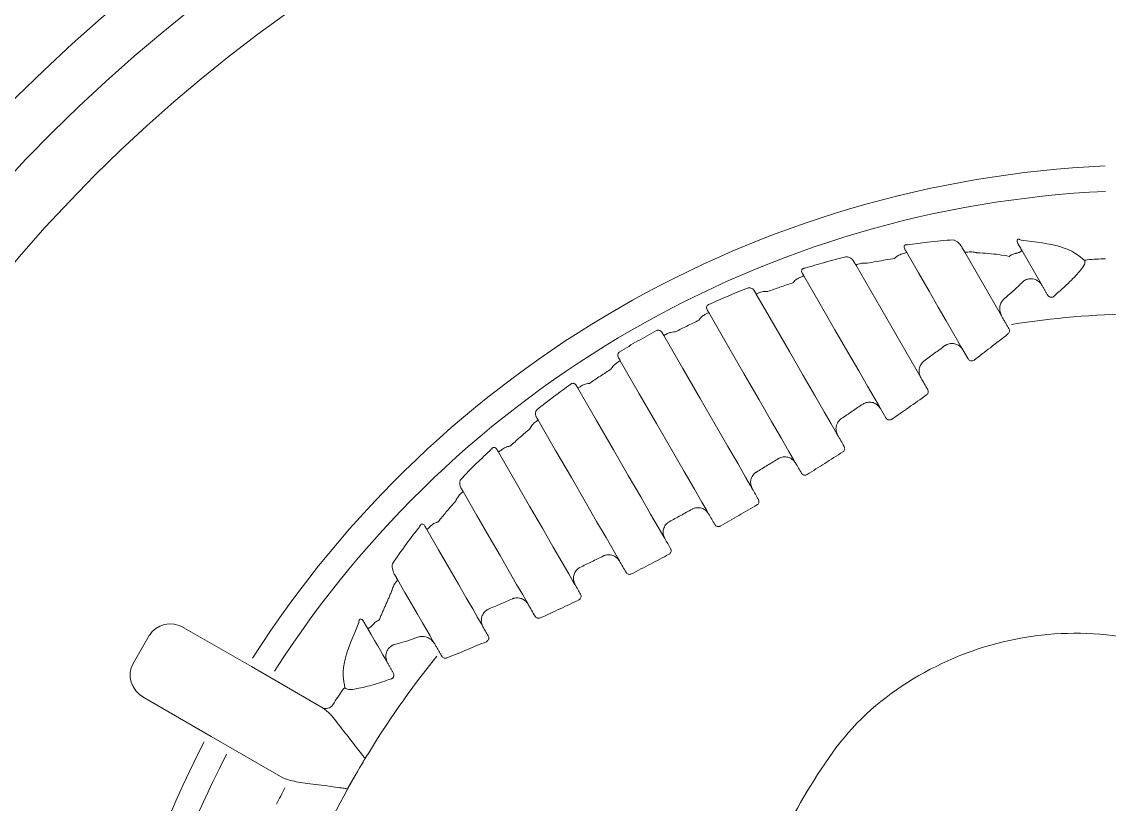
# Model space of a CAD drawing. Header units: inches. Extents: x 2 to 86, y -22 to 129.
# Drawn here: x 32.202 to 33.551, y 7.299 to 8.27 of the extents above; entities that cross this region are included whole.
import ezdxf

# ---------------------------------------------------------------- set-up
doc = ezdxf.new("R2010")
doc.units = ezdxf.units.IN
doc.header["$MEASUREMENT"] = 0
doc.layers.add('1', color=4, linetype='Continuous')
doc.layers.add('BDIM_CYAN', color=4, linetype='Continuous')

# ---------------------------------------------------------------- blocks, each defined once
blk = doc.blocks.new('FROG')
at = {"layer": '1', "color": 3, "lineweight": 5}
for p, q in [((-0.1887, 1.1393), (-0.2342, 1.2182)), ((-0.1634, 1.2206), (-0.138, 1.1766)), ((-0.2887, 1.0626), (-0.3693, 1.2022)), ((-0.2365, 1.0971), (-0.2299, 1.0858)), ((-0.3388, 1.0243), (-0.3319, 1.0124)), ((-1.2459, 0.7424), (-1.2659, 0.7077)), ((-1.2028, 0.7522), (-1.1192, 0.7039)), ((-1.1192, 0.7039), (-1.0302, 0.6525)), ((-1.1692, 0.6173), (-1.2528, 0.6656)), ((-1.0802, 0.5659), (-1.1692, 0.6173)), ((-0.9791, 0.5883), (-0.9891, 0.571)), ((-0.9891, 0.571), (-0.9991, 0.5537))]:
    blk.add_line(p, q, dxfattribs=at)
at = {"layer": '1', "color": 3, "lineweight": 5, "flags": 128}
for points in [[(-0.3061, 1.2178), (-0.2915, 1.1924), (-0.2784, 1.1698), (-0.267, 1.1499), (-0.2572, 1.133), (-0.2492, 1.1192), (-0.2431, 1.1085), (-0.2388, 1.1011), (-0.2365, 1.0971)], [(-0.4337, 1.1886), (-0.4133, 1.1534), (-0.3951, 1.1219), (-0.3792, 1.0942), (-0.3657, 1.0709), (-0.3548, 1.052), (-0.3466, 1.0379), (-0.3413, 1.0286), (-0.3388, 1.0243)], [(-0.3919, 0.9912), (-0.3943, 0.9955), (-0.3999, 1.0051), (-0.4085, 1.0201), (-0.4201, 1.0402), (-0.4345, 1.0652), (-0.4516, 1.0947), (-0.4711, 1.1284), (-0.4928, 1.166)], [(-0.5517, 1.1431), (-0.5285, 1.1028), (-0.5076, 1.0666), (-0.4893, 1.0349), (-0.4738, 1.0082), (-0.4615, 0.9868), (-0.4523, 0.9709), (-0.4464, 0.9607), (-0.444, 0.9565)], [(-0.1794, 1.1233), (-0.1795, 1.1234), (-0.1796, 1.1236), (-0.1797, 1.1237), (-0.1798, 1.1239), (-0.1799, 1.124), (-0.18, 1.1242), (-0.18, 1.1243), (-0.1801, 1.1245)], [(-0.4978, 0.9246), (-0.5002, 0.9289), (-0.5061, 0.9391), (-0.5154, 0.9553), (-0.5281, 0.9771), (-0.5438, 1.0044), (-0.5624, 1.0367), (-0.5837, 1.0736), (-0.6074, 1.1146)], [(-0.6616, 1.0834), (-0.6379, 1.0423), (-0.6166, 1.0054), (-0.5979, 0.9731), (-0.5822, 0.9459), (-0.5696, 0.924), (-0.5602, 0.9079), (-0.5543, 0.8976), (-0.5519, 0.8934)], [(-0.2801, 1.0477), (-0.2812, 1.0495), (-0.2823, 1.0514), (-0.2833, 1.0533), (-0.2844, 1.0551), (-0.2855, 1.057), (-0.2866, 1.0589), (-0.2877, 1.0607), (-0.2887, 1.0626)], [(-0.6064, 0.8628), (-0.6088, 0.867), (-0.6147, 0.8771), (-0.6238, 0.893), (-0.6362, 0.9145), (-0.6517, 0.9412), (-0.6699, 0.9729), (-0.6908, 1.0091), (-0.7141, 1.0493)], [(-0.7634, 1.0098), (-0.7417, 0.9722), (-0.7222, 0.9384), (-0.7052, 0.9089), (-0.6908, 0.8839), (-0.6792, 0.8639), (-0.6705, 0.8489), (-0.6649, 0.8392), (-0.6625, 0.835)], [(-0.3837, 0.9772), (-0.3848, 0.9789), (-0.3858, 0.9807), (-0.3868, 0.9824), (-0.3878, 0.9842), (-0.3888, 0.9859), (-0.3898, 0.9877), (-0.3908, 0.9895), (-0.3919, 0.9912)], [(-0.7177, 0.8056), (-0.7202, 0.8099), (-0.7255, 0.8191), (-0.7337, 0.8332), (-0.7446, 0.8521), (-0.758, 0.8755), (-0.774, 0.9031), (-0.7922, 0.9347), (-0.8125, 0.9699)], [(-0.444, 0.9565), (-0.4431, 0.9549), (-0.4422, 0.9534), (-0.4413, 0.9518), (-0.4404, 0.9502), (-0.4395, 0.9487), (-0.4386, 0.9471), (-0.4376, 0.9455), (-0.4367, 0.944)], [(-0.8565, 0.921), (-0.8394, 0.8914), (-0.8241, 0.8649), (-0.8107, 0.8417), (-0.7993, 0.822), (-0.7901, 0.8059), (-0.783, 0.7938), (-0.7783, 0.7855), (-0.7759, 0.7813)], [(-0.4901, 0.9114), (-0.4911, 0.913), (-0.492, 0.9147), (-0.493, 0.9164), (-0.4939, 0.918), (-0.4949, 0.9197), (-0.4958, 0.9213), (-0.4968, 0.923), (-0.4978, 0.9246)], [(-0.5519, 0.8934), (-0.5509, 0.8917), (-0.55, 0.8901), (-0.549, 0.8884), (-0.5481, 0.8868), (-0.5471, 0.8851), (-0.5461, 0.8834), (-0.5452, 0.8818), (-0.5442, 0.8801)], [(-0.8319, 0.7533), (-0.8342, 0.7574), (-0.8385, 0.7648), (-0.8446, 0.7754), (-0.8526, 0.7892), (-0.8624, 0.8062), (-0.8738, 0.826), (-0.8869, 0.8487), (-0.9015, 0.874)], [(-0.5991, 0.8502), (-0.6, 0.8518), (-0.6009, 0.8533), (-0.6018, 0.8549), (-0.6027, 0.8565), (-0.6037, 0.8581), (-0.6046, 0.8596), (-0.6055, 0.8612), (-0.6064, 0.8628)], [(-0.6625, 0.835), (-0.6615, 0.8332), (-0.6605, 0.8314), (-0.6594, 0.8297), (-0.6584, 0.8279), (-0.6574, 0.8262), (-0.6564, 0.8244), (-0.6554, 0.8227), (-0.6544, 0.8209)], [(-0.9379, 0.8119), (-0.9287, 0.796), (-0.9204, 0.7817), (-0.9131, 0.7691), (-0.9069, 0.7582), (-0.9016, 0.7491), (-0.8974, 0.7419), (-0.8943, 0.7365), (-0.8923, 0.7331)], [(-0.7108, 0.7937), (-0.7117, 0.7952), (-0.7125, 0.7967), (-0.7134, 0.7981), (-0.7143, 0.7996), (-0.7151, 0.8011), (-0.716, 0.8026), (-0.7168, 0.8041), (-0.7177, 0.8056)], [(-0.7759, 0.7813), (-0.7748, 0.7795), (-0.7737, 0.7776), (-0.7726, 0.7757), (-0.7716, 0.7739), (-0.7705, 0.772), (-0.7694, 0.7702), (-0.7683, 0.7683), (-0.7673, 0.7664)], [(-0.9499, 0.7079), (-0.9516, 0.7106), (-0.9536, 0.7142), (-0.9561, 0.7186), (-0.9591, 0.7237), (-0.9625, 0.7296), (-0.9663, 0.7363), (-0.9706, 0.7437), (-0.9753, 0.7518)], [(-0.8253, 0.742), (-0.8262, 0.7434), (-0.827, 0.7449), (-0.8278, 0.7463), (-0.8286, 0.7477), (-0.8294, 0.7491), (-0.8302, 0.7505), (-0.831, 0.7519), (-0.8319, 0.7533)], [(-0.8838, 0.7182), (-0.8837, 0.7181), (-0.8836, 0.7179), (-0.8835, 0.7178), (-0.8834, 0.7176), (-0.8833, 0.7175), (-0.8832, 0.7173), (-0.8832, 0.7172), (-0.8831, 0.717)]]:
    blk.add_lwpolyline(points, dxfattribs=at)
at = {"layer": '1', "linetype": 'Continuous', "lineweight": 15}
for radius in [1.995, 1.9325, 1.8575]:
    blk.add_circle((0, 0), radius, dxfattribs=at)
at = {"layer": '1', "color": 3, "lineweight": 5}
for centre, radius, start, end in [((0, 0), 1.3265, 92.5926, 147.4074), ((0, 0), 1.2949, 92.6358, 147.3642), ((-0.0818, 1.2036), 0.00511, 95.0351, 130.0131), ((0, 0), 1.2115, 92.8159, 93.8926), ((0, 0), 1.1421, 91.1102, 98.8661), ((0, 0), 1.1421, 141.1339, 148.8898), ((0, 0), 1.2115, 146.1074, 147.1841), ((-1.0015, 0.6727), 0.00511, 109.9887, 144.9633), ((-1.0266, 0.6618), 0.0099, 240.5131, 327.808), ((0, 0), 1.3265, 152.5926, 207.4074), ((0, 0), 1.2949, 152.6358, 207.3642), ((0, 0), 1.1421, 148.8898, 150), ((0, 0), 1.1421, 150, 151.1102), ((0, 0), 1.2115, 152.8159, 153.8926), ((0, 0), 1.1421, 151.1102, 158.8661)]:
    blk.add_arc(centre, radius, start, end, dxfattribs=at)
for centre, start_param, end_param in [((-1.2178, 0.7262), 4.712389, 6.283185), ((-1.2378, 0.6916), 0, 1.570796)]:
    blk.add_ellipse(centre, major_axis=(-0.028, 0.0162), ratio=0.926878, start_param=start_param, end_param=end_param, dxfattribs=at)
for points, knots in [([(-0.248, 1.2335), (-0.2587, 1.2326), (-0.2773, 1.2311), (-0.2968, 1.2284), (-0.3052, 1.2272)], [0, 0, 0, 0, 0.5726948, 1, 1, 1, 1]), ([(-0.2384, 1.2255), (-0.2394, 1.2269), (-0.2411, 1.2291), (-0.2443, 1.2318), (-0.2469, 1.233), (-0.248, 1.2335)], [0, 0, 0, 0, 0.47502, 0.772177, 1, 1, 1, 1]), ([(-0.1676, 1.2278), (-0.168, 1.2286), (-0.1688, 1.2301), (-0.1693, 1.232), (-0.169, 1.2333), (-0.1687, 1.2337), (-0.1683, 1.234), (-0.168, 1.2341), (-0.1677, 1.2341), (-0.1674, 1.2342), (-0.1671, 1.2342), (-0.1665, 1.2341), (-0.1653, 1.2338), (-0.1646, 1.2335), (-0.164, 1.2332)], [0, 0, 0, 0, 0.304694, 0.597553, 0.685254, 0.736132, 0.754751, 0.766196, 0.779358, 0.793045, 0.80569, 0.820187, 0.874933, 1, 1, 1, 1]), ([(-0.0851, 1.2076), (-0.0927, 1.214), (-0.1062, 1.2256), (-0.1464, 1.2309), (-0.164, 1.2332)], [0, 0, 0, 0, 0.560332, 1, 1, 1, 1]), ([(-0.3134, 1.2155), (-0.3149, 1.2148), (-0.3172, 1.2139), (-0.3194, 1.212), (-0.3203, 1.2112), (-0.3208, 1.2108), (-0.3209, 1.2106), (-0.321, 1.2105), (-0.3211, 1.2104), (-0.3211, 1.2104)], [0, 0, 0, 0, 0.577471, 0.802521, 0.906331, 0.955427, 0.980575, 0.983706, 1, 1, 1, 1]), ([(-0.3061, 1.2178), (-0.3064, 1.2177), (-0.3068, 1.2175), (-0.3097, 1.2166), (-0.3118, 1.216), (-0.3131, 1.2156), (-0.3134, 1.2155)], [0, 0, 0, 0, 0.512369, 0.752148, 0.947489, 1, 1, 1, 1]), ([(-0.3052, 1.2272), (-0.3054, 1.2273), (-0.306, 1.2273), (-0.3068, 1.2273), (-0.3075, 1.2272), (-0.308, 1.2271), (-0.3084, 1.2269), (-0.309, 1.2264), (-0.3094, 1.2255), (-0.3095, 1.2239), (-0.3089, 1.2227), (-0.3085, 1.2218)], [0, 0, 0, 0, 0.067786, 0.136986, 0.166253, 0.202694, 0.230364, 0.273069, 0.419118, 0.58725, 1, 1, 1, 1]), ([(-0.2287, 1.2185), (-0.231, 1.2182), (-0.2338, 1.2179), (-0.2342, 1.2182), (-0.2342, 1.2182)], [0, 0, 0, 0, 0.825034, 1, 1, 1, 1]), ([(-0.2189, 1.2173), (-0.2189, 1.2174), (-0.219, 1.2174), (-0.2193, 1.2175), (-0.2196, 1.2175), (-0.2205, 1.2177), (-0.2238, 1.2185), (-0.2265, 1.2185), (-0.2287, 1.2185)], [0, 0, 0, 0, 0.009697, 0.029483, 0.083864, 0.092499, 0.26606, 1, 1, 1, 1]), ([(-0.1789, 1.2128), (-0.1831, 1.2136), (-0.1945, 1.2159), (-0.2094, 1.2168), (-0.2189, 1.2173)], [0, 0, 0, 0, 0.3618605, 1, 1, 1, 1]), ([(-0.1714, 1.2165), (-0.173, 1.216), (-0.1756, 1.2153), (-0.178, 1.2136), (-0.1789, 1.2129), (-0.1789, 1.2128)], [0, 0, 0, 0, 0.6010427, 0.9674392, 1, 1, 1, 1]), ([(-0.1634, 1.2206), (-0.1634, 1.22), (-0.1634, 1.2192), (-0.166, 1.218), (-0.1673, 1.2175), (-0.1687, 1.2171), (-0.1702, 1.2167), (-0.171, 1.2165), (-0.1714, 1.2165)], [0, 0, 0, 0, 0.62644, 0.744307, 0.828141, 0.921804, 0.962288, 1, 1, 1, 1]), ([(-0.3805, 1.2125), (-0.3809, 1.2124), (-0.39, 1.2102), (-0.4074, 1.2057), (-0.4245, 1.2006), (-0.4329, 1.1981)], [0, 0, 0, 0, 0.023441, 0.520828, 1, 1, 1, 1]), ([(-0.3805, 1.2125), (-0.3798, 1.2124), (-0.378, 1.2121), (-0.3756, 1.2108), (-0.3735, 1.2091), (-0.3725, 1.2077), (-0.3722, 1.2071)], [0, 0, 0, 0, 0.1447437, 0.3782428, 0.7616853, 1, 1, 1, 1]), ([(-0.3649, 1.2038), (-0.3661, 1.2034), (-0.3678, 1.2028), (-0.3691, 1.2023), (-0.3693, 1.2023), (-0.3693, 1.2022)], [0, 0, 0, 0, 0.45093, 0.68803, 1, 1, 1, 1]), ([(-0.355, 1.2043), (-0.355, 1.2043), (-0.3551, 1.2044), (-0.3554, 1.2044), (-0.3562, 1.2045), (-0.3575, 1.2045), (-0.3608, 1.2046), (-0.3631, 1.2042), (-0.3649, 1.2038)], [0, 0, 0, 0, 0.011064, 0.029247, 0.078573, 0.213438, 0.372329, 1, 1, 1, 1]), ([(-0.3211, 1.2104), (-0.3248, 1.2098), (-0.336, 1.208), (-0.3474, 1.2058), (-0.355, 1.2043)], [0, 0, 0, 0, 0.332589, 1, 1, 1, 1]), ([(-0.1237, 1.1633), (-0.1167, 1.1695), (-0.1038, 1.181), (-0.091, 1.1946), (-0.0847, 1.2035), (-0.0849, 1.2062), (-0.0851, 1.2076)], [0, 0, 0, 0, 0.34174, 0.631604, 0.815634, 1, 1, 1, 1]), ([(-0.4337, 1.1886), (-0.4339, 1.1885), (-0.4341, 1.1885), (-0.4359, 1.1878), (-0.4374, 1.1872), (-0.4391, 1.1865), (-0.4395, 1.1863)], [0, 0, 0, 0, 0.451807, 0.56957, 0.892087, 1, 1, 1, 1]), ([(-0.4357, 1.1922), (-0.4361, 1.193), (-0.4366, 1.1942), (-0.4364, 1.1959), (-0.4359, 1.1968), (-0.4353, 1.1974), (-0.4347, 1.1977), (-0.4343, 1.1979), (-0.4336, 1.1981), (-0.4332, 1.1981), (-0.4329, 1.1981)], [0, 0, 0, 0, 0.4187617, 0.6152643, 0.7533616, 0.8189054, 0.8477045, 0.9059224, 0.9367842, 1, 1, 1, 1]), ([(-0.5028, 1.1738), (-0.5024, 1.1739), (-0.5018, 1.174), (-0.5006, 1.1739), (-0.499, 1.1735), (-0.4967, 1.1723), (-0.4957, 1.1709), (-0.4951, 1.1701)], [0, 0, 0, 0, 0.0895922, 0.1233174, 0.2998941, 0.5805984, 1, 1, 1, 1]), ([(-0.4473, 1.1801), (-0.4526, 1.1783), (-0.463, 1.1749), (-0.4734, 1.1712), (-0.4784, 1.1694)], [0, 0, 0, 0, 0.5177675, 1, 1, 1, 1]), ([(-0.4395, 1.1863), (-0.4409, 1.1856), (-0.4431, 1.1844), (-0.4455, 1.1822), (-0.4465, 1.181), (-0.4469, 1.1805), (-0.4471, 1.1803), (-0.4472, 1.1802), (-0.4473, 1.1801)], [0, 0, 0, 0, 0.5304209, 0.8027698, 0.9144248, 0.9626555, 0.9861068, 1, 1, 1, 1]), ([(-0.1857, 1.1598), (-0.1819, 1.163), (-0.1746, 1.1694), (-0.1665, 1.1769), (-0.1624, 1.1811), (-0.1612, 1.1822)], [0, 0, 0, 0, 0.420021, 0.836554, 1, 1, 1, 1]), ([(-0.1612, 1.1822), (-0.1612, 1.1823), (-0.1611, 1.1824), (-0.1607, 1.1826), (-0.1601, 1.183), (-0.1588, 1.1837), (-0.1559, 1.1849), (-0.1532, 1.1851), (-0.1514, 1.1852)], [0, 0, 0, 0, 0.015545, 0.055943, 0.114096, 0.233965, 0.489695, 1, 1, 1, 1]), ([(-0.1514, 1.1852), (-0.1502, 1.185), (-0.1473, 1.1847), (-0.1428, 1.1823), (-0.1397, 1.1793), (-0.1383, 1.177), (-0.138, 1.1766)], [0, 0, 0, 0, 0.194273, 0.47568, 0.90861, 1, 1, 1, 1]), ([(-0.5028, 1.1738), (-0.5111, 1.1705), (-0.5275, 1.164), (-0.5437, 1.1567), (-0.5516, 1.1532)], [0, 0, 0, 0, 0.510622, 1, 1, 1, 1]), ([(-0.4886, 1.168), (-0.49, 1.1674), (-0.4924, 1.1663), (-0.4926, 1.1661), (-0.4928, 1.166)], [0, 0, 0, 0, 0.5683904, 1, 1, 1, 1]), ([(-0.4784, 1.1694), (-0.4785, 1.1694), (-0.4787, 1.1695), (-0.4792, 1.1695), (-0.4806, 1.1695), (-0.4842, 1.1694), (-0.4868, 1.1686), (-0.4886, 1.168)], [0, 0, 0, 0, 0.011521, 0.052687, 0.136863, 0.36761, 1, 1, 1, 1]), ([(-0.1313, 1.165), (-0.131, 1.1644), (-0.1304, 1.1635), (-0.1289, 1.1626), (-0.1279, 1.1622), (-0.127, 1.1621), (-0.1263, 1.1621), (-0.1255, 1.1622), (-0.1246, 1.1625), (-0.124, 1.163), (-0.1237, 1.1633)], [0, 0, 0, 0, 0.295559, 0.468434, 0.606587, 0.632237, 0.730366, 0.771998, 0.859385, 1, 1, 1, 1]), ([(-0.5537, 1.1466), (-0.5541, 1.1473), (-0.5546, 1.1486), (-0.5544, 1.1504), (-0.5539, 1.1516), (-0.5533, 1.1522), (-0.5527, 1.1527), (-0.5522, 1.153), (-0.5518, 1.1531), (-0.5516, 1.1532), (-0.5516, 1.1532)], [0, 0, 0, 0, 0.394975, 0.626742, 0.783149, 0.854406, 0.892434, 0.952556, 0.993547, 1, 1, 1, 1]), ([(-0.1907, 1.1453), (-0.1907, 1.1472), (-0.1908, 1.1512), (-0.1891, 1.1552), (-0.1875, 1.1577), (-0.1866, 1.1588), (-0.186, 1.1595), (-0.1858, 1.1597), (-0.1857, 1.1598), (-0.1857, 1.1598)], [0, 0, 0, 0, 0.332298, 0.671382, 0.812033, 0.930044, 0.973406, 0.991877, 1, 1, 1, 1]), ([(-0.564, 1.1336), (-0.569, 1.1313), (-0.5787, 1.1266), (-0.5883, 1.1217), (-0.5931, 1.1192)], [0, 0, 0, 0, 0.506821, 1, 1, 1, 1]), ([(-0.5566, 1.1407), (-0.5579, 1.1398), (-0.5601, 1.1385), (-0.5623, 1.1359), (-0.5634, 1.1346), (-0.5638, 1.134), (-0.5639, 1.1338), (-0.564, 1.1337), (-0.564, 1.1336)], [0, 0, 0, 0, 0.525942, 0.813042, 0.922914, 0.967992, 0.987341, 1, 1, 1, 1]), ([(-0.5517, 1.1431), (-0.5519, 1.143), (-0.5522, 1.1429), (-0.5539, 1.1421), (-0.5553, 1.1413), (-0.5566, 1.1407)], [0, 0, 0, 0, 0.493978, 0.577794, 1, 1, 1, 1]), ([(-0.6167, 1.1208), (-0.6244, 1.1165), (-0.6398, 1.1081), (-0.6548, 1.099), (-0.6623, 1.0945)], [0, 0, 0, 0, 0.500627, 1, 1, 1, 1]), ([(-0.6167, 1.1208), (-0.6165, 1.1209), (-0.616, 1.1211), (-0.6151, 1.1213), (-0.6138, 1.1213), (-0.6121, 1.1208), (-0.6106, 1.1198), (-0.6099, 1.1188), (-0.6096, 1.1183)], [0, 0, 0, 0, 0.065695, 0.107777, 0.230146, 0.43261, 0.742568, 1, 1, 1, 1]), ([(-0.1794, 1.1233), (-0.1792, 1.1227), (-0.1786, 1.1216), (-0.1787, 1.1197), (-0.1792, 1.1179), (-0.1801, 1.117), (-0.1806, 1.1166)], [0, 0, 0, 0, 0.262971, 0.523837, 0.773366, 1, 1, 1, 1]), ([(-0.6032, 1.117), (-0.6043, 1.1164), (-0.6068, 1.115), (-0.6072, 1.1147), (-0.6074, 1.1146)], [0, 0, 0, 0, 0.442973, 1, 1, 1, 1]), ([(-0.5931, 1.1192), (-0.5931, 1.1192), (-0.5932, 1.1192), (-0.5935, 1.1192), (-0.5942, 1.1192), (-0.596, 1.1191), (-0.5995, 1.1186), (-0.6018, 1.1176), (-0.6032, 1.117)], [0, 0, 0, 0, 0.0119508, 0.0292402, 0.0731251, 0.1843194, 0.4918602, 1, 1, 1, 1]), ([(-0.2226, 1.0842), (-0.2158, 1.0893), (-0.2017, 1.1), (-0.1878, 1.1109), (-0.1806, 1.1166)], [0, 0, 0, 0, 0.4787278, 1, 1, 1, 1]), ([(-0.6637, 1.087), (-0.664, 1.0878), (-0.6646, 1.0891), (-0.6645, 1.0912), (-0.664, 1.0927), (-0.6634, 1.0935), (-0.6629, 1.0941), (-0.6625, 1.0943), (-0.6623, 1.0945)], [0, 0, 0, 0, 0.391571, 0.648181, 0.817621, 0.899957, 0.934165, 1, 1, 1, 1]), ([(-0.2848, 1.0828), (-0.2804, 1.0861), (-0.2716, 1.0925), (-0.2629, 1.099), (-0.2587, 1.1022)], [0, 0, 0, 0, 0.509951, 1, 1, 1, 1]), ([(-0.2587, 1.1022), (-0.2586, 1.1022), (-0.2585, 1.1023), (-0.2583, 1.1025), (-0.2577, 1.1028), (-0.2569, 1.1032), (-0.2546, 1.1043), (-0.2508, 1.1051), (-0.2455, 1.1045), (-0.2424, 1.1028), (-0.241, 1.102)], [0, 0, 0, 0, 0.007633, 0.021857, 0.052622, 0.12771, 0.169808, 0.477558, 0.757749, 1, 1, 1, 1]), ([(-0.241, 1.102), (-0.2396, 1.1009), (-0.2379, 1.0994), (-0.2367, 1.0975), (-0.2365, 1.0971)], [0, 0, 0, 0, 0.784639, 1, 1, 1, 1]), ([(-0.6658, 1.0809), (-0.6671, 1.0799), (-0.6691, 1.0784), (-0.6713, 1.0755), (-0.6722, 1.0741), (-0.6725, 1.0736), (-0.6727, 1.0734), (-0.6727, 1.0733), (-0.6728, 1.0732)], [0, 0, 0, 0, 0.544951, 0.827779, 0.931592, 0.972639, 0.988044, 1, 1, 1, 1]), ([(-0.6616, 1.0834), (-0.6618, 1.0833), (-0.662, 1.0831), (-0.6636, 1.0822), (-0.6648, 1.0815), (-0.6658, 1.0809)], [0, 0, 0, 0, 0.512984, 0.610792, 1, 1, 1, 1]), ([(-0.2901, 1.0657), (-0.2904, 1.0673), (-0.2912, 1.0708), (-0.29, 1.0762), (-0.288, 1.0797), (-0.2862, 1.0817), (-0.2855, 1.0822), (-0.2851, 1.0826), (-0.2849, 1.0828), (-0.2849, 1.0828), (-0.2848, 1.0828)], [0, 0, 0, 0, 0.2278908, 0.5081103, 0.839179, 0.8950917, 0.9585973, 0.9835495, 0.9927928, 1, 1, 1, 1]), ([(-0.2226, 1.0842), (-0.223, 1.0839), (-0.2239, 1.0833), (-0.2256, 1.0831), (-0.2272, 1.0834), (-0.2287, 1.0842), (-0.2295, 1.0851), (-0.2299, 1.0857), (-0.2299, 1.0858)], [0, 0, 0, 0, 0.179454, 0.357644, 0.539441, 0.733845, 0.946289, 1, 1, 1, 1]), ([(-0.6728, 1.0732), (-0.6773, 1.0703), (-0.6863, 1.0644), (-0.6953, 1.0584), (-0.6997, 1.0553)], [0, 0, 0, 0, 0.4958076, 1, 1, 1, 1]), ([(-0.7229, 1.0543), (-0.73, 1.0492), (-0.7443, 1.0388), (-0.7581, 1.0279), (-0.7652, 1.0223)], [0, 0, 0, 0, 0.490869, 1, 1, 1, 1]), ([(-0.7229, 1.0543), (-0.7227, 1.0545), (-0.7224, 1.0547), (-0.7217, 1.0551), (-0.7212, 1.0553), (-0.7204, 1.0554), (-0.7191, 1.0554), (-0.7175, 1.0547), (-0.7166, 1.0536), (-0.7162, 1.0529), (-0.7161, 1.0528)], [0, 0, 0, 0, 0.059752, 0.097656, 0.174116, 0.201755, 0.35401, 0.593719, 0.95746, 1, 1, 1, 1]), ([(-0.6997, 1.0553), (-0.6998, 1.0553), (-0.6999, 1.0553), (-0.7002, 1.0553), (-0.7008, 1.0552), (-0.7024, 1.055), (-0.7058, 1.0543), (-0.7081, 1.0532), (-0.7096, 1.0524)], [0, 0, 0, 0, 0.012662, 0.030168, 0.072648, 0.176036, 0.443331, 1, 1, 1, 1]), ([(-0.7096, 1.0524), (-0.7108, 1.0516), (-0.7131, 1.05), (-0.714, 1.0494), (-0.7141, 1.0493), (-0.7141, 1.0493)], [0, 0, 0, 0, 0.436987, 0.872345, 1, 1, 1, 1]), ([(-0.3248, 1.0107), (-0.3177, 1.0156), (-0.3032, 1.0256), (-0.2889, 1.0357), (-0.2815, 1.041)], [0, 0, 0, 0, 0.485827, 1, 1, 1, 1]), ([(-0.2815, 1.041), (-0.2814, 1.041), (-0.2808, 1.0415), (-0.28, 1.0425), (-0.2794, 1.0442), (-0.2794, 1.046), (-0.2799, 1.0471), (-0.2801, 1.0477)], [0, 0, 0, 0, 0.0400664, 0.2597841, 0.4984827, 0.7478881, 1, 1, 1, 1]), ([(-0.3873, 1.0116), (-0.3828, 1.0146), (-0.3737, 1.0206), (-0.3648, 1.0267), (-0.3604, 1.0297)], [0, 0, 0, 0, 0.506006, 1, 1, 1, 1]), ([(-0.3604, 1.0297), (-0.3603, 1.0297), (-0.3602, 1.0298), (-0.3599, 1.0299), (-0.3592, 1.0303), (-0.3584, 1.0307), (-0.356, 1.0317), (-0.3522, 1.0323), (-0.3468, 1.0314), (-0.3439, 1.0295), (-0.3426, 1.0287)], [0, 0, 0, 0, 0.007446, 0.024858, 0.06048, 0.148946, 0.169659, 0.495163, 0.766714, 1, 1, 1, 1]), ([(-0.7658, 1.0138), (-0.7662, 1.0147), (-0.7668, 1.0162), (-0.7668, 1.0187), (-0.7663, 1.0206), (-0.7657, 1.0217), (-0.7653, 1.0222), (-0.7652, 1.0223)], [0, 0, 0, 0, 0.404821, 0.682834, 0.858376, 0.974422, 1, 1, 1, 1]), ([(-0.3319, 1.0124), (-0.3316, 1.0119), (-0.3309, 1.011), (-0.3295, 1.0102), (-0.3279, 1.0098), (-0.3262, 1.01), (-0.3252, 1.0105), (-0.3248, 1.0107)], [0, 0, 0, 0, 0.232134, 0.436961, 0.628874, 0.814865, 1, 1, 1, 1]), ([(-0.7736, 0.9991), (-0.7776, 0.9956), (-0.7861, 0.9884), (-0.7942, 0.9811), (-0.7984, 0.9774)], [0, 0, 0, 0, 0.486072, 1, 1, 1, 1]), ([(-0.7672, 1.0071), (-0.7686, 1.0059), (-0.7705, 1.0042), (-0.7724, 1.0011), (-0.7731, 0.9998), (-0.7734, 0.9993), (-0.7735, 0.9991), (-0.7736, 0.9991)], [0, 0, 0, 0, 0.600722, 0.85241, 0.94324, 0.988484, 1, 1, 1, 1]), ([(-0.7634, 1.0098), (-0.7636, 1.0096), (-0.7638, 1.0095), (-0.7653, 1.0085), (-0.7664, 1.0077), (-0.7672, 1.0071)], [0, 0, 0, 0, 0.503202, 0.660926, 1, 1, 1, 1]), ([(-0.3933, 0.9947), (-0.3936, 0.9962), (-0.3942, 0.9997), (-0.393, 1.0051), (-0.3908, 1.0084), (-0.389, 1.0103), (-0.3883, 1.0108), (-0.3877, 1.0113), (-0.3875, 1.0115), (-0.3873, 1.0116), (-0.3873, 1.0116)], [0, 0, 0, 0, 0.224645, 0.495094, 0.835876, 0.860745, 0.944888, 0.977938, 0.992808, 1, 1, 1, 1]), ([(-0.8211, 0.974), (-0.8275, 0.9679), (-0.8408, 0.9554), (-0.8533, 0.9425), (-0.8598, 0.9358)], [0, 0, 0, 0, 0.48116, 1, 1, 1, 1]), ([(-0.8211, 0.974), (-0.821, 0.9742), (-0.8207, 0.9745), (-0.8203, 0.975), (-0.8199, 0.9753), (-0.8192, 0.9757), (-0.8183, 0.976), (-0.817, 0.9758), (-0.8157, 0.975), (-0.815, 0.974), (-0.8146, 0.9734)], [0, 0, 0, 0, 0.0653348, 0.0926033, 0.1507524, 0.1802076, 0.2725966, 0.4284906, 0.6905235, 1, 1, 1, 1]), ([(-0.8076, 0.9738), (-0.8086, 0.973), (-0.811, 0.9712), (-0.8124, 0.97), (-0.8125, 0.9699), (-0.8125, 0.9699)], [0, 0, 0, 0, 0.3256368, 0.7642472, 1, 1, 1, 1]), ([(-0.7984, 0.9774), (-0.7984, 0.9774), (-0.7985, 0.9774), (-0.7988, 0.9773), (-0.7993, 0.9772), (-0.8006, 0.977), (-0.8018, 0.9767), (-0.8045, 0.9758), (-0.8061, 0.9747), (-0.8076, 0.9738)], [0, 0, 0, 0, 0.013902, 0.030509, 0.069887, 0.160693, 0.377211, 0.424671, 1, 1, 1, 1]), ([(-0.3853, 0.9704), (-0.3852, 0.9705), (-0.3845, 0.971), (-0.3836, 0.9721), (-0.383, 0.9737), (-0.383, 0.9755), (-0.3835, 0.9766), (-0.3837, 0.9772)], [0, 0, 0, 0, 0.073773, 0.28687, 0.516161, 0.756326, 1, 1, 1, 1]), ([(-0.4926, 0.9453), (-0.488, 0.9481), (-0.4788, 0.9536), (-0.4696, 0.9593), (-0.465, 0.9621)], [0, 0, 0, 0, 0.5020085, 1, 1, 1, 1]), ([(-0.465, 0.9621), (-0.4649, 0.9621), (-0.4648, 0.9622), (-0.4645, 0.9624), (-0.4637, 0.9628), (-0.4629, 0.9631), (-0.4604, 0.964), (-0.4566, 0.9644), (-0.4512, 0.9633), (-0.4484, 0.9613), (-0.4471, 0.9603)], [0, 0, 0, 0, 0.007306, 0.02587, 0.063559, 0.1584, 0.168364, 0.505454, 0.772446, 1, 1, 1, 1]), ([(-0.4298, 0.9422), (-0.4224, 0.9468), (-0.4075, 0.9561), (-0.3928, 0.9656), (-0.3853, 0.9704)], [0, 0, 0, 0, 0.492917, 1, 1, 1, 1]), ([(-0.4994, 0.9286), (-0.4996, 0.9302), (-0.5001, 0.9336), (-0.4986, 0.9389), (-0.4964, 0.9421), (-0.4945, 0.9439), (-0.4938, 0.9445), (-0.4931, 0.945), (-0.4928, 0.9452), (-0.4927, 0.9453), (-0.4926, 0.9453)], [0, 0, 0, 0, 0.224674, 0.491133, 0.833514, 0.844232, 0.938018, 0.974988, 0.992769, 1, 1, 1, 1]), ([(-0.8593, 0.9259), (-0.8598, 0.927), (-0.8607, 0.9289), (-0.8608, 0.932), (-0.8605, 0.9342), (-0.86, 0.9353), (-0.8598, 0.9358)], [0, 0, 0, 0, 0.445011, 0.736713, 0.907241, 1, 1, 1, 1]), ([(-0.4367, 0.944), (-0.4365, 0.9435), (-0.4359, 0.9427), (-0.4345, 0.9418), (-0.4329, 0.9414), (-0.4312, 0.9414), (-0.4302, 0.9419), (-0.4298, 0.9422)], [0, 0, 0, 0, 0.200279, 0.4148, 0.61609, 0.809394, 1, 1, 1, 1]), ([(-0.86, 0.9179), (-0.8613, 0.9165), (-0.8629, 0.9147), (-0.8645, 0.9117), (-0.8651, 0.9105), (-0.8653, 0.9099), (-0.8655, 0.9097), (-0.8655, 0.9096), (-0.8655, 0.9096)], [0, 0, 0, 0, 0.627683, 0.822887, 0.934548, 0.975623, 0.988935, 1, 1, 1, 1]), ([(-0.8565, 0.921), (-0.8566, 0.9208), (-0.8569, 0.9206), (-0.8583, 0.9195), (-0.8594, 0.9184), (-0.86, 0.9179)], [0, 0, 0, 0, 0.450302, 0.712062, 1, 1, 1, 1]), ([(-0.8655, 0.9096), (-0.8692, 0.9053), (-0.8762, 0.8973), (-0.8835, 0.8885), (-0.8871, 0.884), (-0.8877, 0.8833)], [0, 0, 0, 0, 0.486631, 0.920248, 1, 1, 1, 1]), ([(-0.5374, 0.8782), (-0.5298, 0.8826), (-0.5146, 0.8912), (-0.4994, 0.9001), (-0.4919, 0.9045)], [0, 0, 0, 0, 0.5, 1, 1, 1, 1]), ([(-0.4919, 0.9045), (-0.4916, 0.9047), (-0.4909, 0.9052), (-0.49, 0.9063), (-0.4894, 0.908), (-0.4894, 0.9098), (-0.4899, 0.9108), (-0.4901, 0.9114)], [0, 0, 0, 0, 0.1035299, 0.3097443, 0.5306025, 0.7630784, 1, 1, 1, 1]), ([(-0.6007, 0.8837), (-0.596, 0.8863), (-0.5865, 0.8914), (-0.5771, 0.8967), (-0.5723, 0.8993)], [0, 0, 0, 0, 0.497992, 1, 1, 1, 1]), ([(-0.5723, 0.8993), (-0.5723, 0.8993), (-0.5722, 0.8994), (-0.5718, 0.8995), (-0.571, 0.8999), (-0.5702, 0.9002), (-0.5677, 0.901), (-0.5638, 0.9013), (-0.5585, 0.8999), (-0.5558, 0.8978), (-0.5545, 0.8968)], [0, 0, 0, 0, 0.007232, 0.025014, 0.061981, 0.155769, 0.166488, 0.508868, 0.775327, 1, 1, 1, 1]), ([(-0.9102, 0.8779), (-0.916, 0.8705), (-0.928, 0.855), (-0.9386, 0.8396), (-0.9442, 0.8315)], [0, 0, 0, 0, 0.4750254, 1, 1, 1, 1]), ([(-0.9039, 0.8781), (-0.9042, 0.8786), (-0.9049, 0.8797), (-0.9062, 0.8806), (-0.9074, 0.8808), (-0.9082, 0.8806), (-0.9087, 0.8803), (-0.909, 0.8799), (-0.9094, 0.8795), (-0.9099, 0.8788), (-0.9101, 0.8782), (-0.9102, 0.8779)], [0, 0, 0, 0, 0.2811723, 0.5512459, 0.6921393, 0.7643805, 0.7952632, 0.8314752, 0.8656489, 0.9089126, 1, 1, 1, 1]), ([(-0.896, 0.8791), (-0.8968, 0.8783), (-0.8988, 0.8764), (-0.9008, 0.8747), (-0.9015, 0.874), (-0.9015, 0.874), (-0.9015, 0.874)], [0, 0, 0, 0, 0.226109, 0.531949, 0.906264, 1, 1, 1, 1]), ([(-0.8877, 0.8833), (-0.8877, 0.8833), (-0.8878, 0.8833), (-0.8879, 0.8832), (-0.8882, 0.8832), (-0.8887, 0.883), (-0.8899, 0.8827), (-0.8927, 0.8816), (-0.8946, 0.8802), (-0.896, 0.8791)], [0, 0, 0, 0, 0.01629, 0.019422, 0.044574, 0.093669, 0.197476, 0.422533, 1, 1, 1, 1]), ([(-0.6081, 0.8674), (-0.6083, 0.869), (-0.6086, 0.8724), (-0.6069, 0.8776), (-0.6046, 0.8807), (-0.6026, 0.8824), (-0.6019, 0.8829), (-0.6012, 0.8834), (-0.6009, 0.8836), (-0.6007, 0.8837), (-0.6007, 0.8837)], [0, 0, 0, 0, 0.227552, 0.494546, 0.831634, 0.841601, 0.936441, 0.97413, 0.992693, 1, 1, 1, 1]), ([(-0.5442, 0.8801), (-0.544, 0.8798), (-0.5435, 0.879), (-0.5422, 0.8781), (-0.5406, 0.8776), (-0.5389, 0.8776), (-0.5379, 0.878), (-0.5374, 0.8782)], [0, 0, 0, 0, 0.168533, 0.392708, 0.603301, 0.803874, 1, 1, 1, 1]), ([(-0.6011, 0.8433), (-0.6008, 0.8435), (-0.6, 0.844), (-0.599, 0.8452), (-0.5984, 0.8468), (-0.5984, 0.8486), (-0.5989, 0.8497), (-0.5991, 0.8502)], [0, 0, 0, 0, 0.130358, 0.329387, 0.542405, 0.768395, 1, 1, 1, 1]), ([(-0.7115, 0.8269), (-0.7067, 0.8293), (-0.697, 0.834), (-0.6873, 0.8388), (-0.6824, 0.8412)], [0, 0, 0, 0, 0.493995, 1, 1, 1, 1]), ([(-0.6824, 0.8412), (-0.6824, 0.8412), (-0.6823, 0.8413), (-0.682, 0.8414), (-0.6813, 0.8417), (-0.6805, 0.842), (-0.6779, 0.8427), (-0.6739, 0.8429), (-0.6686, 0.8412), (-0.666, 0.839), (-0.6648, 0.838)], [0, 0, 0, 0, 0.007194, 0.022061, 0.055115, 0.139257, 0.164125, 0.504906, 0.775355, 1, 1, 1, 1]), ([(-0.6477, 0.8189), (-0.6398, 0.823), (-0.6242, 0.831), (-0.6087, 0.8392), (-0.6011, 0.8433)], [0, 0, 0, 0, 0.507083, 1, 1, 1, 1]), ([(-0.9442, 0.8315), (-0.9442, 0.8314), (-0.9444, 0.8306), (-0.9446, 0.8284), (-0.9442, 0.824), (-0.9429, 0.8211), (-0.9421, 0.8192)], [0, 0, 0, 0, 0.02561, 0.141944, 0.418959, 1, 1, 1, 1]), ([(-0.7196, 0.811), (-0.7196, 0.8126), (-0.7198, 0.8161), (-0.7179, 0.8212), (-0.7154, 0.8241), (-0.7134, 0.8257), (-0.7127, 0.8262), (-0.712, 0.8267), (-0.7117, 0.8268), (-0.7116, 0.8269), (-0.7115, 0.8269)], [0, 0, 0, 0, 0.233284, 0.504838, 0.830341, 0.851053, 0.93952, 0.975141, 0.992554, 1, 1, 1, 1]), ([(-0.9379, 0.8119), (-0.9382, 0.8113), (-0.9385, 0.8105), (-0.9405, 0.8079), (-0.9409, 0.8073)], [0, 0, 0, 0, 0.783797, 1, 1, 1, 1]), ([(-0.6544, 0.8209), (-0.6542, 0.8206), (-0.6537, 0.8199), (-0.6526, 0.819), (-0.651, 0.8184), (-0.6493, 0.8183), (-0.6483, 0.8187), (-0.6477, 0.8189)], [0, 0, 0, 0, 0.135652, 0.369951, 0.590201, 0.798201, 1, 1, 1, 1]), ([(-0.9409, 0.8073), (-0.9419, 0.8057), (-0.9432, 0.8034), (-0.9443, 0.8001), (-0.9446, 0.7989), (-0.9448, 0.7984), (-0.9448, 0.7983), (-0.9448, 0.7982)], [0, 0, 0, 0, 0.645425, 0.878087, 0.957187, 0.990305, 1, 1, 1, 1]), ([(-0.8252, 0.7751), (-0.8203, 0.7772), (-0.8104, 0.7815), (-0.8004, 0.7859), (-0.7954, 0.7881)], [0, 0, 0, 0, 0.490054, 1, 1, 1, 1]), ([(-0.7954, 0.7881), (-0.7953, 0.7881), (-0.7952, 0.7881), (-0.795, 0.7882), (-0.7945, 0.7884), (-0.7937, 0.7887), (-0.7911, 0.7892), (-0.787, 0.7893), (-0.7817, 0.7875), (-0.7791, 0.7852), (-0.7779, 0.7841)], [0, 0, 0, 0, 0.007207, 0.016451, 0.041404, 0.10491, 0.160821, 0.491889, 0.772109, 1, 1, 1, 1]), ([(-0.7608, 0.7643), (-0.7525, 0.768), (-0.7366, 0.7754), (-0.7207, 0.7829), (-0.713, 0.7866)], [0, 0, 0, 0, 0.514173, 1, 1, 1, 1]), ([(-0.713, 0.7866), (-0.7126, 0.7868), (-0.7117, 0.7874), (-0.7107, 0.7887), (-0.7101, 0.7903), (-0.7101, 0.7921), (-0.7106, 0.7931), (-0.7108, 0.7937)], [0, 0, 0, 0, 0.154867, 0.346182, 0.551679, 0.772292, 1, 1, 1, 1]), ([(-0.8339, 0.7597), (-0.8338, 0.7614), (-0.8338, 0.7649), (-0.8316, 0.7698), (-0.829, 0.7726), (-0.827, 0.7741), (-0.8263, 0.7746), (-0.8256, 0.7749), (-0.8254, 0.775), (-0.8253, 0.7751), (-0.8252, 0.7751)], [0, 0, 0, 0, 0.242249, 0.522442, 0.830192, 0.872289, 0.947376, 0.978143, 0.992366, 1, 1, 1, 1]), ([(-0.986, 0.7587), (-0.9928, 0.7422), (-1.0083, 0.7048), (-1.005, 0.6873), (-1.0032, 0.6775)], [0, 0, 0, 0, 0.439668, 1, 1, 1, 1]), ([(-0.986, 0.7587), (-0.9859, 0.7592), (-0.9859, 0.76), (-0.9856, 0.7611), (-0.9853, 0.7617), (-0.9852, 0.762), (-0.985, 0.7622), (-0.9848, 0.7625), (-0.9846, 0.7627), (-0.9843, 0.7629), (-0.9836, 0.763), (-0.9823, 0.7627), (-0.9809, 0.7613), (-0.98, 0.7598), (-0.9795, 0.759)], [0, 0, 0, 0, 0.115704, 0.167927, 0.195014, 0.202603, 0.216292, 0.226975, 0.242923, 0.252652, 0.297534, 0.393013, 0.706807, 1, 1, 1, 1]), ([(-0.9678, 0.7567), (-0.968, 0.7564), (-0.9686, 0.7557), (-0.9698, 0.7545), (-0.9723, 0.7522), (-0.9744, 0.7512), (-0.975, 0.7516), (-0.9753, 0.7518)], [0, 0, 0, 0, 0.035854, 0.08407, 0.199059, 0.590433, 1, 1, 1, 1]), ([(-0.9609, 0.7614), (-0.961, 0.7613), (-0.962, 0.761), (-0.9646, 0.7598), (-0.9666, 0.7579), (-0.9678, 0.7567)], [0, 0, 0, 0, 0.032565, 0.396663, 1, 1, 1, 1]), ([(-0.8319, 0.7533), (-0.8326, 0.7549), (-0.8336, 0.757), (-0.8338, 0.7592), (-0.8339, 0.7597)], [0, 0, 0, 0, 0.78289, 1, 1, 1, 1]), ([(-0.7673, 0.7664), (-0.7671, 0.7662), (-0.7667, 0.7655), (-0.7656, 0.7646), (-0.7641, 0.7639), (-0.7624, 0.7637), (-0.7613, 0.7641), (-0.7608, 0.7643)], [0, 0, 0, 0, 0.1003278, 0.3457949, 0.5765626, 0.7923398, 1, 1, 1, 1]), ([(-0.4459, 0.5214), (-0.4241, 0.5588), (-0.3805, 0.6336), (-0.2726, 0.7105), (-0.1478, 0.7494), (-0.0171, 0.7442), (0.0819, 0.7065), (0.1307, 0.6703), (0.1451, 0.6596)], [0, 0, 0, 0, 0.184907, 0.369837, 0.55424, 0.738297, 0.922553, 1, 1, 1, 1]), ([(-0.9507, 0.7237), (-0.9498, 0.7251), (-0.9484, 0.7273), (-0.946, 0.7292), (-0.9446, 0.7301), (-0.9438, 0.7305), (-0.9435, 0.7306), (-0.9433, 0.7307), (-0.9432, 0.7308)], [0, 0, 0, 0, 0.460679, 0.743752, 0.875195, 0.938832, 0.984466, 1, 1, 1, 1]), ([(-0.9432, 0.7308), (-0.9411, 0.7313), (-0.9354, 0.7328), (-0.9248, 0.7361), (-0.9162, 0.7391), (-0.9116, 0.7407)], [0, 0, 0, 0, 0.217721, 0.584642, 1, 1, 1, 1]), ([(-0.9116, 0.7407), (-0.9116, 0.7407), (-0.9115, 0.7407), (-0.9112, 0.7408), (-0.9104, 0.741), (-0.9093, 0.7412), (-0.9064, 0.7415), (-0.9021, 0.7411), (-0.8982, 0.7388), (-0.8965, 0.7378)], [0, 0, 0, 0, 0.008128, 0.024574, 0.064606, 0.172955, 0.244526, 0.657556, 1, 1, 1, 1]), ([(-0.8767, 0.7146), (-0.8682, 0.7181), (-0.8518, 0.7247), (-0.8354, 0.7316), (-0.8276, 0.7348)], [0, 0, 0, 0, 0.521275, 1, 1, 1, 1]), ([(-0.8253, 0.742), (-0.8251, 0.7415), (-0.8246, 0.7404), (-0.8246, 0.7386), (-0.8252, 0.737), (-0.8262, 0.7356), (-0.8272, 0.7351), (-0.8276, 0.7348)], [0, 0, 0, 0, 0.225594, 0.442133, 0.640161, 0.822872, 1, 1, 1, 1]), ([(-0.9499, 0.7079), (-0.9508, 0.7098), (-0.9521, 0.7125), (-0.9524, 0.7168), (-0.9522, 0.7201), (-0.9512, 0.7225), (-0.9507, 0.7237)], [0, 0, 0, 0, 0.411554, 0.564145, 0.794136, 1, 1, 1, 1]), ([(-0.8767, 0.7146), (-0.8773, 0.7145), (-0.8784, 0.7142), (-0.8801, 0.7145), (-0.8816, 0.7153), (-0.8826, 0.7162), (-0.883, 0.7169), (-0.8831, 0.717)], [0, 0, 0, 0, 0.213782, 0.437824, 0.680547, 0.939019, 1, 1, 1, 1]), ([(-1.0032, 0.6775), (-1.002, 0.6766), (-0.9995, 0.6749), (-0.9866, 0.6765), (-0.9682, 0.6812), (-0.9528, 0.6863), (-0.9456, 0.6887)], [0, 0, 0, 0, 0.201531, 0.407234, 0.723893, 1, 1, 1, 1]), ([(-0.9456, 0.6887), (-0.9454, 0.6888), (-0.9451, 0.6889), (-0.9445, 0.6892), (-0.944, 0.6895), (-0.9434, 0.6902), (-0.943, 0.6908), (-0.9426, 0.6916), (-0.9424, 0.6927), (-0.9424, 0.6945), (-0.9429, 0.6956), (-0.9432, 0.6962)], [0, 0, 0, 0, 0.070795, 0.091233, 0.19726, 0.242791, 0.327889, 0.392285, 0.491185, 0.67691, 1, 1, 1, 1]), ([(-0.9781, 0.5896), (-0.9782, 0.5898), (-0.9787, 0.5904), (-0.9802, 0.5924), (-0.9839, 0.5971), (-0.9935, 0.6095), (-1.0072, 0.6273), (-1.0207, 0.6448), (-1.0273, 0.6502), (-1.0302, 0.6525)], [0, 0, 0, 0, 0.004837, 0.021246, 0.071767, 0.176551, 0.477362, 0.772726, 1, 1, 1, 1]), ([(-1.0802, 0.5659), (-1.0767, 0.5646), (-1.0687, 0.5615), (-1.0468, 0.5586), (-1.0246, 0.5557), (-1.0091, 0.5536), (-1.0031, 0.5527), (-1.0006, 0.5524), (-0.9999, 0.5523), (-0.9997, 0.5523)], [0, 0, 0, 0, 0.227274, 0.522638, 0.823449, 0.928233, 0.978755, 0.995163, 1, 1, 1, 1])]:
    blk.add_open_spline(points, degree=3, knots=knots, dxfattribs=at)
for points in [[(-0.3085, 1.2218), (-0.3061, 1.2178)], [(-0.2342, 1.2182), (-0.2384, 1.2255)], [(-0.1676, 1.2278), (-0.1634, 1.2206)], [(-0.3693, 1.2022), (-0.3722, 1.2071)], [(-0.4357, 1.1922), (-0.4337, 1.1886)], [(-0.138, 1.1766), (-0.1313, 1.165)], [(-0.4928, 1.166), (-0.4951, 1.1701)], [(-0.5537, 1.1466), (-0.5517, 1.1431)], [(-0.1887, 1.1393), (-0.1907, 1.1453)], [(-0.1801, 1.1245), (-0.1887, 1.1393)], [(-0.6074, 1.1146), (-0.6096, 1.1183)], [(-0.6637, 1.087), (-0.6616, 1.0834)], [(-0.7141, 1.0493), (-0.7161, 1.0528)], [(-0.2887, 1.0626), (-0.2901, 1.0657)], [(-0.3426, 1.0287), (-0.3388, 1.0243)], [(-0.7658, 1.0138), (-0.7634, 1.0098)], [(-0.3919, 0.9912), (-0.3933, 0.9947)], [(-0.8125, 0.9699), (-0.8146, 0.9734)], [(-0.4471, 0.9603), (-0.444, 0.9565)], [(-0.8593, 0.9259), (-0.8565, 0.921)], [(-0.4978, 0.9246), (-0.4994, 0.9286)], [(-0.5545, 0.8968), (-0.5519, 0.8934)], [(-0.9015, 0.874), (-0.9039, 0.8781)], [(-0.6064, 0.8628), (-0.6081, 0.8674)], [(-0.6648, 0.838), (-0.6625, 0.835)], [(-0.9421, 0.8192), (-0.9379, 0.8119)], [(-0.7177, 0.8056), (-0.7196, 0.811)], [(-0.9448, 0.7982), (-0.9609, 0.7614)], [(-0.7779, 0.7841), (-0.7759, 0.7813)], [(-0.9753, 0.7518), (-0.9795, 0.759)], [(-0.8965, 0.7378), (-0.8923, 0.7331)], [(-0.8923, 0.7331), (-0.8838, 0.7182)], [(-0.9432, 0.6962), (-0.9499, 0.7079)], [(-0.9781, 0.5896), (-0.9791, 0.5883)], [(-0.9778, 0.5901), (-0.9781, 0.5896)], [(-0.9991, 0.5537), (-0.9997, 0.5523)], [(-0.9997, 0.5523), (-0.9999, 0.5518)]]:
    blk.add_open_spline(points, degree=1, dxfattribs=at)
blk = doc.blocks.new('spa frog')
at = {"layer": '1'}
blk.add_blockref('FROG', (0, 0), dxfattribs=at)
blk = doc.blocks.new('2020 RHYTHM')
at = {"layer": 'BDIM_CYAN', "color": 3}
for points, knots in [([(32.2913, 8.916), (32.2244, 8.9159), (32.0905, 8.9134), (31.8231, 8.9001), (31.3567, 8.8534), (30.6995, 8.7193), (30.1293, 8.5212), (29.7623, 8.3581), (29.5819, 8.27), (29.4028, 8.1791), (29.2235, 8.0887), (29.0442, 7.9985), (28.8648, 7.9082), (28.6855, 7.8179), (28.5065, 7.7271), (28.3268, 7.6376), (28.1443, 7.5536), (27.9591, 7.4762), (27.7087, 7.3814), (27.39, 7.2785), (27.0003, 7.1808), (26.6049, 7.1097), (26.2722, 7.0724), (26.005, 7.0558), (25.8488, 7.0518), (25.7596, 7.0511), (25.7373, 7.051)], [0, 0, 0, 0, 0.015625, 0.03125, 0.0625, 0.125, 0.1875, 0.203125, 0.21875, 0.234375, 0.25, 0.265625, 0.28125, 0.296875, 0.3125, 0.328125, 0.34375, 0.359375, 0.375, 0.40625, 0.4375, 0.46875, 0.5, 0.515625, 0.53125, 0.5364606, 0.5364606, 0.5364606, 0.5364606]), ([(25.7373, 6.7972), (25.809, 6.7976), (25.8807, 6.7985), (26.0237, 6.8031), (26.095, 6.8067), (26.3084, 6.8214), (26.45, 6.8359), (26.7321, 6.8743), (26.8725, 6.8981), (27.0822, 6.9411), (27.1519, 6.9566), (27.291, 6.9902), (27.3605, 7.0082), (27.5679, 7.0658), (27.7043, 7.1088), (27.9064, 7.1797), (27.9733, 7.2045), (28.1062, 7.2564), (28.1721, 7.2836), (28.3031, 7.3404), (28.3681, 7.3699), (28.4977, 7.43), (28.5622, 7.4608), (28.7559, 7.5528), (28.8851, 7.6138), (29.1437, 7.7357), (29.273, 7.7965), (29.5313, 7.919), (29.6602, 7.9806), (29.9224, 8.0938), (30.0555, 8.1458), (30.2579, 8.217), (30.3259, 8.2397), (30.4627, 8.2826), (30.5317, 8.303), (30.8769, 8.3987), (31.1559, 8.456), (31.5786, 8.5133), (31.7202, 8.5276), (31.9336, 8.542), (32.0049, 8.5456), (32.1121, 8.5493), (32.1479, 8.5503), (32.2016, 8.5513), (32.2195, 8.5515), (32.2554, 8.552), (32.2733, 8.5521), (32.2913, 8.5521)], [0, 0, 0, 0, 0.03125, 0.03125, 0.0625, 0.0625, 0.125, 0.125, 0.1875, 0.1875, 0.21875, 0.21875, 0.25, 0.25, 0.3125, 0.3125, 0.34375, 0.34375, 0.375, 0.375, 0.40625, 0.40625, 0.4375, 0.4375, 0.5, 0.5, 0.5625, 0.5625, 0.625, 0.625, 0.6875, 0.6875, 0.71875, 0.71875, 0.75, 0.75, 0.875, 0.875, 0.9375, 0.9375, 0.96875, 0.96875, 0.984375, 0.984375, 0.992188, 0.992188, 1, 1, 1, 1])]:
    blk.add_open_spline(points, degree=3, knots=knots, dxfattribs=at)
at = {"layer": '1'}
blk.add_blockref('spa frog', (31.2325, 5.7802), dxfattribs=at)

msp = doc.modelspace()

# ---------------------------------------------------------------- block references
msp.add_blockref('2020 RHYTHM', (2.3733, 0.9854))

doc.saveas('drawing.dxf')
